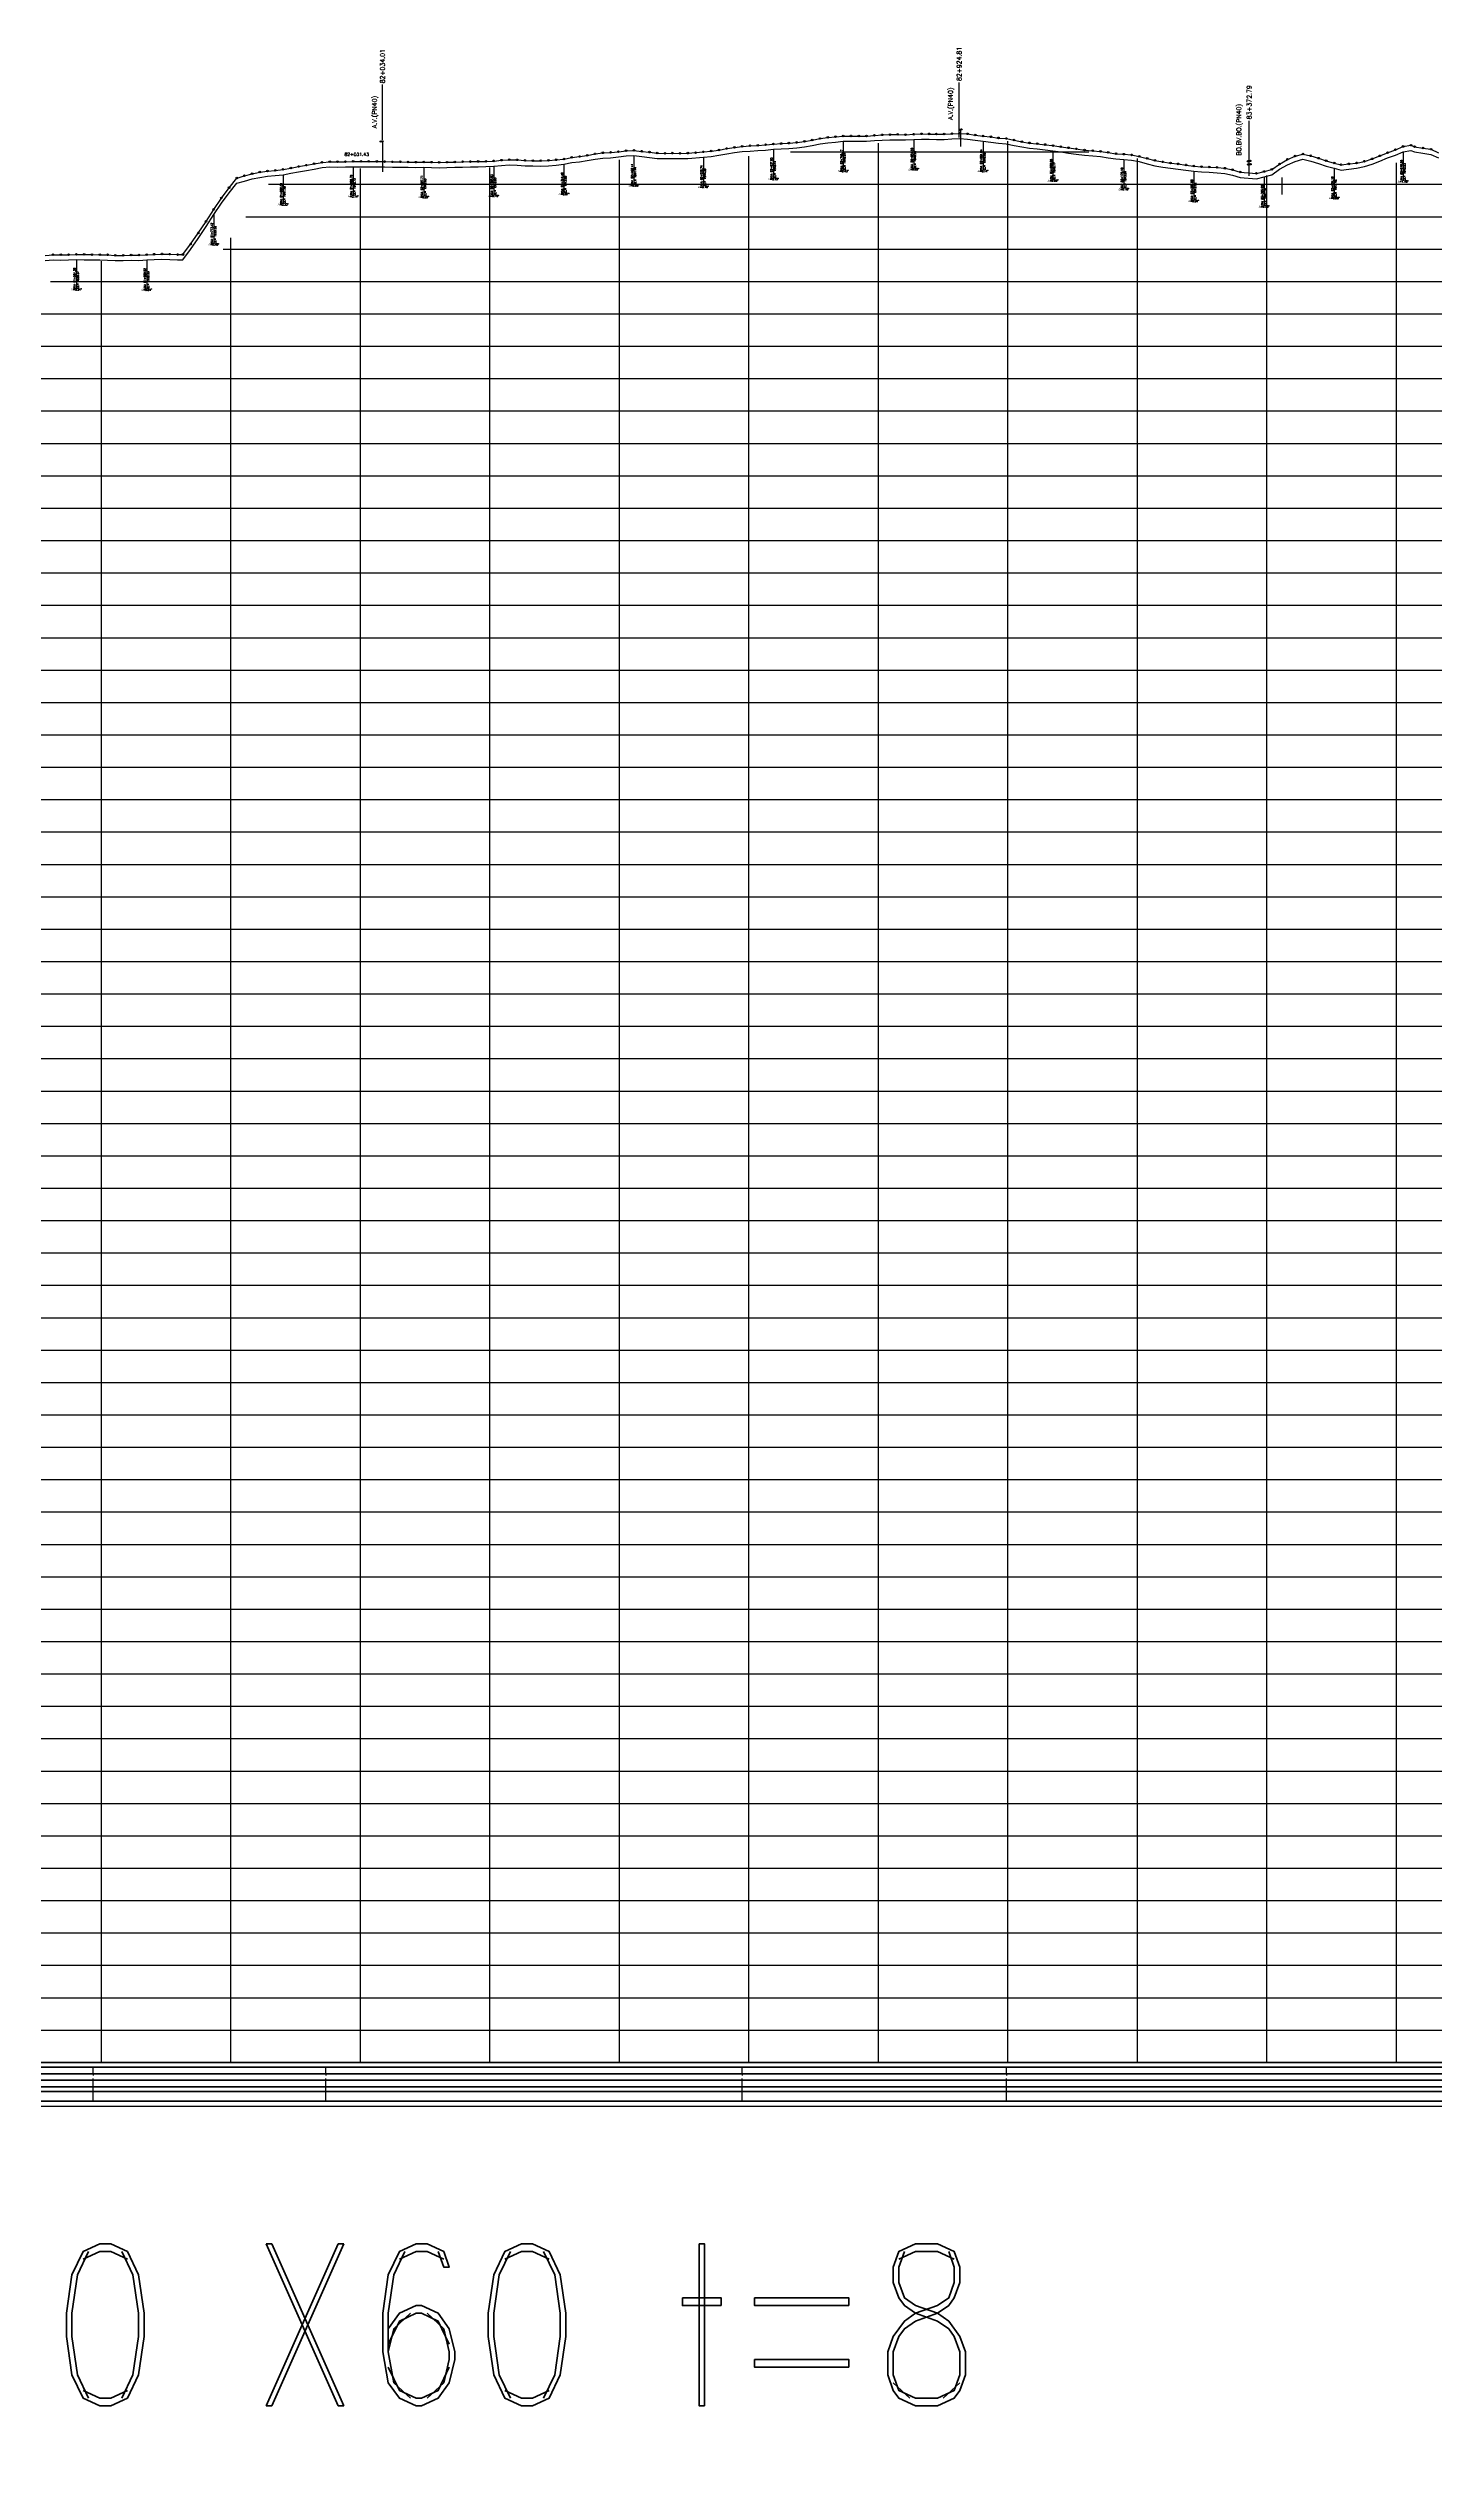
# Model space of a CAD drawing. Header units: metres. Extents: x 575895 to 634487, y 3214622 to 3222739.
# Drawn here: x 583121 to 585262, y 3214622 to 3218346 of the extents above; entities that cross this region are included whole.
import ezdxf

# ---------------------------------------------------------------- set-up
doc = ezdxf.new("R2010")
doc.units = ezdxf.units.M
for name, color, linetype in [('1405-05-17--km 74+000-133+000', 150, 'Continuous'), ('C-ROAD-PROF-GRID-MAJR', 8, 'Continuous'), ('C-ROAD-PROF-LABL', 92, 'Continuous'), ('C-ROAD-PROF-STAN-GEOM', 11, 'Continuous'), ('C-ROAD-PROF-TTLB', 5, 'Continuous'), ('TXT', 2, 'Continuous'), ('TXT HOR', 2, 'Continuous'), ('V-CTRL-BMRK', 150, 'Continuous'), ('V-NODE', 1, 'Continuous')]:
    doc.layers.add(name, color=color, linetype=linetype)
doc.styles.add('MtXpl_romand_shx', font='romand.shx')
doc.styles.add('RD', font='ROMAND.SHX', dxfattribs={"height": 3.5})
doc.styles.get("Standard").update_dxf_attribs({"font": 'romanc.shx', "height": 2})

msp = doc.modelspace()

# ---------------------------------------------------------------- linework, layer by layer
at = {"layer": '1405-05-17--km 74+000-133+000', "color": 150, "linetype": 'Continuous', "lineweight": -3, "ltscale": 2, "flags": 128}
for points in [[(583116.1, 3218025.9), (583128.1, 3218026.9), (583140.2, 3218026.8), (583152.2, 3218027), (583164.2, 3218027.4), (583176.2, 3218027.3), (583188.2, 3218027.1), (583200.4, 3218026.9), (583212.5, 3218026.7), (583224.3, 3218025.9), (583236.7, 3218025.9), (583248.7, 3218026.4), (583260.8, 3218026.3), (583272.8, 3218027), (583284.4, 3218027.6), (583296.4, 3218028.1), (583308.4, 3218027.7), (583320.5, 3218027.1), (583328.7, 3218027.1), (583340.6, 3218043.1), (583352.5, 3218060.3), (583364.4, 3218078.5), (583376.3, 3218096.9), (583388.2, 3218114.5), (583400.1, 3218130.5), (583412.1, 3218145.4), (583423.6, 3218148.8), (583435.6, 3218152), (583447.6, 3218154.5), (583459.4, 3218156.1), (583471.4, 3218157.1), (583483.4, 3218158.6), (583495.4, 3218160.8), (583507.5, 3218163), (583519.5, 3218165.1), (583531.5, 3218167.3), (583543.6, 3218169.6), (583555.6, 3218170.5), (583567.6, 3218170.4), (583579.6, 3218170.6), (583591.7, 3218170.9), (583603.7, 3218170.9), (583615.7, 3218170.9), (583628.3, 3218170.8), (583640.3, 3218170.7), (583652.3, 3218170.2), (583664.4, 3218170.3), (583676.4, 3218170.1), (583688.5, 3218169.7), (583700.6, 3218170), (583712.6, 3218169.7), (583724.6, 3218169.4), (583736.6, 3218169.7), (583748.7, 3218170), (583760.7, 3218170.4), (583772.7, 3218170.7), (583784.7, 3218170.8), (583796.8, 3218171), (583808.8, 3218171.7), (583820.8, 3218172.8), (583832.8, 3218173.6), (583844.9, 3218173.3), (583857.2, 3218172.4), (583869.2, 3218172.1), (583881.3, 3218172), (583893.3, 3218172.5), (583905.3, 3218173.4), (583917.3, 3218174.6), (583929.3, 3218177.2), (583941.4, 3218178.5), (583953.3, 3218180.3), (583965.3, 3218182.6), (583977.3, 3218184.2), (583989.3, 3218184.8), (584001.3, 3218185.9), (584013.3, 3218187.6), (584025.3, 3218188.1), (584037.3, 3218186.6), (584049.3, 3218185.2), (584061.2, 3218183.8), (584073.2, 3218183.4), (584084.6, 3218183.7), (584096.6, 3218183.5), (584108.6, 3218183.7), (584132.6, 3218185.7), (584144.6, 3218186.9), (584156.6, 3218188.6), (584168.6, 3218190.8), (584180.6, 3218192.6), (584192.5, 3218194.2), (584204.7, 3218195.1), (584216.7, 3218195.8), (584228.7, 3218196.7), (584240.7, 3218197.8), (584252.7, 3218198.5), (584264.7, 3218199.1), (584276.7, 3218200.2), (584288.7, 3218201.8), (584300.7, 3218203.9), (584312.8, 3218206.3), (584324.8, 3218208), (584336.6, 3218209), (584348.6, 3218210.1), (584360.6, 3218210.3), (584372.7, 3218210.1), (584384.6, 3218210.1), (584396.7, 3218211.3), (584408.7, 3218211.9), (584420.7, 3218212.4), (584432.7, 3218212.6), (584444.7, 3218212.3), (584457.4, 3218212.9), (584469.4, 3218213.5), (584481.4, 3218213.4), (584492.5, 3218213.1), (584504.5, 3218213.1), (584516.5, 3218213.8), (584528.5, 3218214.4), (584540.5, 3218213.5), (584552.5, 3218211.8), (584564.5, 3218210.2), (584576.5, 3218208.9), (584588.4, 3218207.2), (584600.5, 3218206.3), (584612.5, 3218203.9), (584624.4, 3218201.5), (584636.4, 3218199.5), (584648.4, 3218198.3), (584660.5, 3218196.9), (584672.5, 3218195.4), (584684.5, 3218193.8), (584696.5, 3218191.9), (584708.5, 3218190.3), (584721.3, 3218188.6), (584733.9, 3218187.6), (584745.9, 3218186.5), (584757.9, 3218184.8), (584769.9, 3218183), (584782, 3218182.1), (584794, 3218181), (584805.9, 3218178.7), (584818, 3218175.6), (584829.9, 3218172.5), (584842, 3218170.2), (584854, 3218168.5), (584866, 3218167.1), (584878, 3218165.5), (584889.9, 3218163.9), (584902, 3218162.8), (584914, 3218162.3), (584926, 3218161.6), (584937.9, 3218160.4), (584949.9, 3218158.1), (584961.9, 3218154.5), (584986.7, 3218152.4), (584998.7, 3218155.3), (585010.6, 3218158.6), (585022.6, 3218166.9), (585034.6, 3218174), (585046.6, 3218179.1), (585058.6, 3218182.3), (585070.6, 3218179.6), (585082.6, 3218175.9), (585094.6, 3218172), (585107.1, 3218168.5), (585117.5, 3218165.7), (585129.5, 3218167.1), (585141.5, 3218168.6), (585153.5, 3218171.2), (585165.5, 3218174.9), (585177.5, 3218179.5), (585189.4, 3218184.4), (585201.4, 3218188.9), (585213.4, 3218194), (585225.5, 3218196), (585231.2, 3218193.7), (585244, 3218191.6), (585256.3, 3218189.8), (585268.2, 3218184.4)], [(583116.1, 3218017.9), (583128.1, 3218018.9), (583140.2, 3218018.8), (583152.2, 3218019), (583164.2, 3218019.4), (583176.2, 3218019.3), (583188.2, 3218019.1), (583200.4, 3218018.9), (583212.5, 3218018.7), (583224.3, 3218017.9), (583236.7, 3218017.9), (583248.7, 3218018.4), (583260.8, 3218018.3), (583272.8, 3218019), (583284.4, 3218019.6), (583296.4, 3218020.1), (583308.4, 3218019.7), (583320.5, 3218019.1), (583328.7, 3218019.1), (583340.6, 3218035.1), (583352.5, 3218052.3), (583364.4, 3218070.5), (583376.3, 3218088.9), (583388.2, 3218106.5), (583400.1, 3218122.5), (583412.1, 3218137.4), (583423.6, 3218140.8), (583435.6, 3218144), (583447.6, 3218146.5), (583459.4, 3218148.1), (583471.4, 3218149.1), (583483.4, 3218150.6), (583495.4, 3218152.8), (583507.5, 3218155), (583519.5, 3218157.1), (583531.5, 3218159.3), (583543.6, 3218161.6), (583555.6, 3218162.5), (583567.6, 3218162.4), (583579.6, 3218162.6), (583591.7, 3218162.9), (583603.7, 3218162.9), (583615.7, 3218162.9), (583628.3, 3218162.8), (583640.3, 3218162.7), (583652.3, 3218162.2), (583664.4, 3218162.3), (583676.4, 3218162.1), (583688.5, 3218161.7), (583700.6, 3218162), (583712.6, 3218161.7), (583724.6, 3218161.4), (583736.6, 3218161.7), (583748.7, 3218162), (583760.7, 3218162.4), (583772.7, 3218162.7), (583784.7, 3218162.8), (583796.8, 3218163), (583808.8, 3218163.7), (583820.8, 3218164.8), (583832.8, 3218165.6), (583844.9, 3218165.3), (583857.2, 3218164.4), (583869.2, 3218164.1), (583881.3, 3218164), (583893.3, 3218164.5), (583905.3, 3218165.4), (583917.3, 3218166.6), (583929.3, 3218169.2), (583941.4, 3218170.5), (583953.3, 3218172.3), (583965.3, 3218174.6), (583977.3, 3218176.2), (583989.3, 3218176.8), (584001.3, 3218177.9), (584013.3, 3218179.6), (584025.3, 3218180.1), (584037.3, 3218178.6), (584049.3, 3218177.2), (584061.2, 3218175.8), (584073.2, 3218175.4), (584084.6, 3218175.7), (584096.6, 3218175.5), (584108.6, 3218175.7), (584132.6, 3218177.7), (584144.6, 3218178.9), (584156.6, 3218180.6), (584168.6, 3218182.8), (584180.6, 3218184.6), (584192.5, 3218186.2), (584204.7, 3218187.1), (584216.7, 3218187.8), (584228.7, 3218188.7), (584240.7, 3218189.8), (584252.7, 3218190.5), (584264.7, 3218191.1), (584276.7, 3218192.2), (584288.7, 3218193.8), (584300.7, 3218195.9), (584312.8, 3218198.3), (584324.8, 3218200), (584336.6, 3218201), (584348.6, 3218202.1), (584360.6, 3218202.3), (584372.7, 3218202.1), (584384.6, 3218202.1), (584396.7, 3218203.3), (584408.7, 3218203.9), (584420.7, 3218204.4), (584432.7, 3218204.6), (584444.7, 3218204.3), (584457.4, 3218204.9), (584469.4, 3218205.5), (584481.4, 3218205.4), (584492.5, 3218205.1), (584504.5, 3218205.1), (584516.5, 3218205.8), (584528.5, 3218206.4), (584540.5, 3218205.5), (584552.5, 3218203.8), (584564.5, 3218202.2), (584576.5, 3218200.9), (584588.4, 3218199.2), (584600.5, 3218198.3), (584612.5, 3218195.9), (584624.4, 3218193.5), (584636.4, 3218191.5), (584648.4, 3218190.3), (584660.5, 3218188.9), (584672.5, 3218187.4), (584684.5, 3218185.8), (584696.5, 3218183.9), (584708.5, 3218182.3), (584721.3, 3218180.6), (584733.9, 3218179.6), (584745.9, 3218178.5), (584757.9, 3218176.8), (584769.9, 3218175), (584782, 3218174.1), (584794, 3218173), (584805.9, 3218170.7), (584818, 3218167.6), (584829.9, 3218164.5), (584842, 3218162.2), (584854, 3218160.5), (584866, 3218159.1), (584878, 3218157.5), (584889.9, 3218155.9), (584902, 3218154.8), (584914, 3218154.3), (584926, 3218153.6), (584937.9, 3218152.4), (584949.9, 3218150.1), (584961.9, 3218146.5), (584986.7, 3218144.4), (584998.7, 3218147.3), (585010.6, 3218150.6), (585022.6, 3218158.9), (585034.6, 3218166), (585046.6, 3218171.1), (585058.6, 3218174.3), (585070.6, 3218171.6), (585082.6, 3218167.9), (585094.6, 3218164), (585107.1, 3218160.5), (585117.5, 3218157.7), (585129.5, 3218159.1), (585141.5, 3218160.6), (585153.5, 3218163.2), (585165.5, 3218166.9), (585177.5, 3218171.5), (585189.4, 3218176.4), (585201.4, 3218180.9), (585213.4, 3218186), (585225.5, 3218188), (585231.2, 3218185.7), (585244, 3218183.6), (585256.3, 3218181.8), (585268.2, 3218176.4)]]:
    msp.add_lwpolyline(points, dxfattribs=at)
at = {"layer": 'C-ROAD-PROF-GRID-MAJR', "color": 8, "linetype": 'Continuous', "lineweight": -3, "ltscale": 0.6}
for p, q in [((584002.9, 3215235.7), (584002.9, 3218173.6)), ((584202.9, 3215235.7), (584202.9, 3218179.3)), ((584267.4, 3218185.7), (584728, 3218185.7)), ((584402.9, 3215235.7), (584402.9, 3218199.1)), ((584602.9, 3215235.7), (584602.9, 3218202.2)), ((584802.9, 3215235.7), (584802.9, 3218175.8)), ((585202.9, 3215235.7), (585202.9, 3218169)), ((583461.1, 3218135.7), (634202.9, 3218135.7)), ((583602.9, 3215235.7), (583602.9, 3218159.9)), ((583802.9, 3215235.7), (583802.9, 3218161.9)), ((585002.9, 3215235.7), (585002.9, 3218149.3)), ((583425.8, 3218085.7), (634202.9, 3218085.7)), ((583390.7, 3218035.7), (634202.9, 3218035.7)), ((583402.9, 3215235.7), (583402.9, 3218053)), ((583124, 3217985.7), (634202.9, 3217985.7)), ((583202.9, 3215235.7), (583202.9, 3218017)), ((581945.1, 3217935.7), (634202.9, 3217935.7)), ((581633, 3217885.7), (634202.9, 3217885.7)), ((581370.7, 3217835.7), (634202.9, 3217835.7)), ((580454.3, 3217785.7), (634202.9, 3217785.7)), ((579879.4, 3217735.7), (634202.9, 3217735.7)), ((579207.9, 3217685.7), (634202.9, 3217685.7)), ((578887.7, 3217635.7), (634202.9, 3217635.7)), ((578337, 3217585.7), (634202.9, 3217585.7)), ((577365.6, 3217535.7), (634202.9, 3217535.7)), ((577266.7, 3217485.7), (634202.9, 3217485.7)), ((576892.4, 3217435.7), (634202.9, 3217435.7)), ((576738.6, 3217385.7), (634202.9, 3217385.7)), ((576102.9, 3217335.7), (634202.9, 3217335.7)), ((576102.9, 3217285.7), (634202.9, 3217285.7)), ((576102.9, 3217235.7), (634202.9, 3217235.7)), ((576102.9, 3217185.7), (634202.9, 3217185.7)), ((576102.9, 3217135.7), (634202.9, 3217135.7)), ((576102.9, 3217085.7), (634202.9, 3217085.7)), ((576102.9, 3217035.7), (634202.9, 3217035.7)), ((576102.9, 3216985.7), (634202.9, 3216985.7)), ((576102.9, 3216935.7), (634202.9, 3216935.7)), ((576102.9, 3216885.7), (634202.9, 3216885.7)), ((576102.9, 3216835.7), (634202.9, 3216835.7)), ((576102.9, 3216785.7), (634202.9, 3216785.7)), ((576102.9, 3216735.7), (634202.9, 3216735.7)), ((576102.9, 3216685.7), (634202.9, 3216685.7)), ((576102.9, 3216635.7), (634202.9, 3216635.7)), ((576102.9, 3216585.7), (634202.9, 3216585.7)), ((576102.9, 3216535.7), (634202.9, 3216535.7)), ((576102.9, 3216485.7), (634202.9, 3216485.7)), ((576102.9, 3216435.7), (634202.9, 3216435.7)), ((576102.9, 3216385.7), (634202.9, 3216385.7)), ((576102.9, 3216335.7), (634202.9, 3216335.7)), ((576102.9, 3216285.7), (634202.9, 3216285.7)), ((576102.9, 3216235.7), (634202.9, 3216235.7)), ((576102.9, 3216185.7), (634202.9, 3216185.7)), ((576102.9, 3216135.7), (634202.9, 3216135.7)), ((576102.9, 3216085.7), (634202.9, 3216085.7)), ((576102.9, 3216035.7), (634202.9, 3216035.7)), ((576102.9, 3215985.7), (634202.9, 3215985.7)), ((576102.9, 3215935.7), (634202.9, 3215935.7)), ((576102.9, 3215885.7), (634202.9, 3215885.7)), ((576102.9, 3215835.7), (634202.9, 3215835.7)), ((576102.9, 3215785.7), (634202.9, 3215785.7)), ((576102.9, 3215735.7), (634202.9, 3215735.7)), ((576102.9, 3215685.7), (634202.9, 3215685.7)), ((576102.9, 3215635.7), (634202.9, 3215635.7)), ((576102.9, 3215585.7), (634202.9, 3215585.7)), ((576102.9, 3215535.7), (634202.9, 3215535.7)), ((576102.9, 3215485.7), (634202.9, 3215485.7)), ((576102.9, 3215435.7), (634202.9, 3215435.7)), ((576102.9, 3215385.7), (634202.9, 3215385.7)), ((576102.9, 3215335.7), (634202.9, 3215335.7)), ((576102.9, 3215285.7), (634202.9, 3215285.7)), ((576102.9, 3215235.7), (634202.9, 3215235.7))]:
    msp.add_line(p, q, dxfattribs=at)
at = {"layer": 'C-ROAD-PROF-LABL', "color": 92, "linetype": 'Continuous', "lineweight": -3}
for p, q in [((583636.9, 3218204.6), (583636.9, 3218289.6)), ((583636.9, 3218204.6), (583636.9, 3218289.6)), ((584527.7, 3218208.1), (584527.7, 3218293.1)), ((584975.7, 3218148.8), (584975.7, 3218233.8))]:
    msp.add_line(p, q, dxfattribs=at)
at = {"layer": 'C-ROAD-PROF-STAN-GEOM', "color": 11, "linetype": 'Continuous', "lineweight": -3}
for p, q in [((584025.3, 3218180.1), (584025.3, 3218135.1)), ((584132.6, 3218177.7), (584132.6, 3218132.7)), ((584240.7, 3218189.8), (584240.7, 3218144.8)), ((584348.6, 3218202.1), (584348.6, 3218157.1)), ((584457.4, 3218204.9), (584457.4, 3218159.9)), ((584564.5, 3218202.2), (584564.5, 3218157.2)), ((584672.5, 3218187.4), (584672.5, 3218142.4)), ((584782, 3218174.1), (584782, 3218129.1)), ((585213.4, 3218186), (585213.4, 3218141)), ((583483.4, 3218150.6), (583483.4, 3218105.6)), ((583591.7, 3218162.9), (583591.7, 3218117.9)), ((583700.6, 3218162), (583700.6, 3218117)), ((583808.8, 3218163.7), (583808.8, 3218118.7)), ((583917.3, 3218166.6), (583917.3, 3218121.6)), ((584889.9, 3218155.9), (584889.9, 3218110.9)), ((584998.7, 3218147.3), (584998.7, 3218102.3)), ((585107.1, 3218160.5), (585107.1, 3218115.5)), ((583376.3, 3218088.9), (583376.3, 3218043.9)), ((583164.2, 3218019.4), (583164.2, 3217974.4)), ((583272.8, 3218019), (583272.8, 3217974))]:
    msp.add_line(p, q, dxfattribs=at)
at = {"layer": 'C-ROAD-PROF-TTLB', "color": 5, "linetype": 'Continuous', "lineweight": -3}
for points in [[(576102.9, 3215228.2), (634304.9, 3215228.2), (634304.9, 3215235.7), (576102.9, 3215235.7)], [(576102.9, 3215218.2), (634304.9, 3215218.2), (634304.9, 3215228.2), (576102.9, 3215228.2)], [(576102.9, 3215208.2), (634304.9, 3215208.2), (634304.9, 3215218.2), (576102.9, 3215218.2)], [(576102.9, 3215198.2), (634304.9, 3215198.2), (634304.9, 3215208.2), (576102.9, 3215208.2)], [(576102.9, 3215190.7), (634304.9, 3215190.7), (634304.9, 3215198.2), (576102.9, 3215198.2)], [(576102.9, 3215175.7), (634304.9, 3215175.7), (634304.9, 3215190.7), (576102.9, 3215190.7)], [(576102.9, 3215168.2), (634304.9, 3215168.2), (634304.9, 3215175.7), (576102.9, 3215175.7)]]:
    msp.add_3dface(points, dxfattribs=at)
at = {"layer": 'TXT', "color": 2, "linetype": 'Continuous', "lineweight": -3}
for p, q in [((584529.6, 3218220.3), (584529.6, 3218194.3)), ((583636.9, 3218202.1), (583636.9, 3218154.8))]:
    msp.add_line(p, q, dxfattribs=at)
msp.add_lwpolyline([(585025.8, 3218146.4), (585025.8, 3218120.1)], dxfattribs=at)
at = {"layer": 'TXT HOR', "color": 255, "linetype": 'Continuous', "lineweight": -3}
for p, q in [((583190.2, 3215218.2), (583190.2, 3215228.2)), ((583549.6, 3215218.2), (583549.6, 3215228.2)), ((584192.5, 3215218.2), (584192.5, 3215228.2)), ((584600.8, 3215218.2), (584600.8, 3215228.2)), ((583190.2, 3215218.2), (583190.2, 3215215.7)), ((583190.2, 3215175.7), (583190.2, 3215210.7)), ((583549.6, 3215218.2), (583549.6, 3215215.7)), ((583549.6, 3215175.7), (583549.6, 3215210.7)), ((584192.5, 3215218.2), (584192.5, 3215215.7)), ((584192.5, 3215175.7), (584192.5, 3215210.7)), ((584600.8, 3215218.2), (584600.8, 3215215.7)), ((584600.8, 3215175.7), (584600.8, 3215210.7))]:
    msp.add_line(p, q, dxfattribs=at)
at = {"layer": 'V-CTRL-BMRK'}
for p, q in [((584527.2, 3218219.8), (584529.7, 3218219.8)), ((584528.4, 3218218.5), (584528.4, 3218221)), ((584530, 3218220.6), (584532.5, 3218220.6)), ((584531.2, 3218219.3), (584531.2, 3218221.8)), ((583633, 3218201.9), (583635.5, 3218201.9)), ((583633, 3218201.9), (583635.5, 3218201.9)), ((583634.3, 3218200.6), (583634.3, 3218203.1)), ((583634.3, 3218200.6), (583634.3, 3218203.1)), ((583635.6, 3218202.1), (583638.1, 3218202.1)), ((583635.6, 3218202.1), (583638.1, 3218202.1)), ((583636.9, 3218200.8), (583636.9, 3218203.3)), ((583636.9, 3218200.8), (583636.9, 3218203.3)), ((584972.2, 3218171.3), (584974.7, 3218171.3)), ((584972.2, 3218171.3), (584974.7, 3218171.3)), ((584973.5, 3218170), (584973.5, 3218172.5)), ((584973.5, 3218170), (584973.5, 3218172.5)), ((584976.5, 3218171.9), (584979, 3218171.9)), ((584976.5, 3218171.9), (584979, 3218171.9)), ((584977.7, 3218170.6), (584977.7, 3218173.1)), ((584977.7, 3218170.6), (584977.7, 3218173.1)), ((584972.4, 3218166.3), (584974.9, 3218166.3)), ((584973.7, 3218165.1), (584973.7, 3218167.6)), ((584976.5, 3218166.7), (584979, 3218166.7)), ((584977.8, 3218165.4), (584977.8, 3218167.9))]:
    msp.add_line(p, q, dxfattribs=at)
at = {"layer": 'V-CTRL-BMRK', "const_width": 0.962}
for points in [[(584527.9, 3218219.8, 0.414214), (584528.4, 3218219.3, 1)], [(584528.9, 3218219.8, 0.414214), (584528.4, 3218220.2, 1)], [(584530.7, 3218220.6, 0.414214), (584531.2, 3218220.1, 1)], [(584531.7, 3218220.6, 0.414214), (584531.2, 3218221, 1)], [(583633.8, 3218201.9, 0.414214), (583634.3, 3218201.4, 1)], [(583633.8, 3218201.9, 0.414214), (583634.3, 3218201.4, 1)], [(583634.8, 3218201.9, 0.414214), (583634.3, 3218202.4, 1)], [(583634.8, 3218201.9, 0.414214), (583634.3, 3218202.3, 1)], [(583636.4, 3218202.1, 0.414214), (583636.9, 3218201.6, 1)], [(583636.4, 3218202.1, 0.414214), (583636.9, 3218201.6, 1)], [(583637.4, 3218202.1, 0.414214), (583636.9, 3218202.5, 1)], [(583637.4, 3218202.1, 0.414214), (583636.9, 3218202.5, 1)], [(584973, 3218171.3, 0.414214), (584973.5, 3218170.8, 1)], [(584973, 3218171.3, 0.414214), (584973.5, 3218170.8, 1)], [(584974, 3218171.3, 0.414214), (584973.5, 3218171.8, 1)], [(584974, 3218171.3, 0.414214), (584973.5, 3218171.7, 1)], [(584977.2, 3218171.9, 0.414214), (584977.7, 3218171.4, 1)], [(584977.2, 3218171.9, 0.414214), (584977.7, 3218171.4, 1)], [(584978.2, 3218171.9, 0.414214), (584977.7, 3218172.3, 1)], [(584978.2, 3218171.9, 0.414214), (584977.7, 3218172.3, 1)], [(584973.2, 3218166.3, 0.414214), (584973.7, 3218165.9, 1)], [(584974.1, 3218166.3, 0.414214), (584973.7, 3218166.8, 1)], [(584977.3, 3218166.7, 0.414214), (584977.8, 3218166.2, 1)], [(584978.3, 3218166.7, 0.414214), (584977.8, 3218167.1, 1)]]:
    msp.add_lwpolyline(points, format="xyb", dxfattribs=at)
at = {"layer": 'V-CTRL-BMRK'}
for centre in [(584528.4, 3218219.8), (584531.2, 3218220.6), (583634.3, 3218201.9), (583634.3, 3218201.9), (583636.9, 3218202.1), (583636.9, 3218202.1), (584973.5, 3218171.3), (584973.5, 3218171.3), (584977.7, 3218171.9), (584977.7, 3218171.9), (584973.7, 3218166.3), (584977.8, 3218166.7)]:
    msp.add_circle(centre, 0.962, dxfattribs=at)
at = {"layer": 'V-NODE', "lineweight": -2}
for p, q in [((584312.8, 3218206.5), (584312.8, 3218206.5)), ((584324.8, 3218208.2), (584324.8, 3218208.2)), ((584336.6, 3218209.2), (584336.6, 3218209.2)), ((584348.6, 3218210.3), (584348.6, 3218210.3)), ((584360.6, 3218210.5), (584360.6, 3218210.5)), ((584372.7, 3218210.3), (584372.7, 3218210.3)), ((584384.6, 3218210.3), (584384.6, 3218210.3)), ((584396.7, 3218211.5), (584396.7, 3218211.5)), ((584408.7, 3218212.1), (584408.7, 3218212.1)), ((584420.7, 3218212.6), (584420.7, 3218212.6)), ((584432.7, 3218212.8), (584432.7, 3218212.8)), ((584444.7, 3218212.5), (584444.7, 3218212.5)), ((584457.4, 3218213.1), (584457.4, 3218213.1)), ((584469.4, 3218213.7), (584469.4, 3218213.7)), ((584481.4, 3218213.6), (584481.4, 3218213.6)), ((584492.5, 3218213.3), (584492.5, 3218213.3)), ((584504.5, 3218213.3), (584504.5, 3218213.3)), ((584516.5, 3218214), (584516.5, 3218214)), ((584528.5, 3218214.6), (584528.5, 3218214.6)), ((584540.5, 3218213.7), (584540.5, 3218213.7)), ((584552.5, 3218212), (584552.5, 3218212)), ((584564.5, 3218210.4), (584564.5, 3218210.4)), ((584576.5, 3218209.1), (584576.5, 3218209.1)), ((584588.4, 3218207.4), (584588.4, 3218207.4)), ((584600.5, 3218206.5), (584600.5, 3218206.5)), ((583543.6, 3218169.8), (583543.6, 3218169.8)), ((583555.6, 3218170.7), (583555.6, 3218170.7)), ((583567.6, 3218170.6), (583567.6, 3218170.6)), ((583579.6, 3218170.8), (583579.6, 3218170.8)), ((583591.7, 3218171.1), (583591.7, 3218171.1)), ((583603.7, 3218171.1), (583603.7, 3218171.1)), ((583615.7, 3218171.1), (583615.7, 3218171.1)), ((583628.3, 3218171), (583628.3, 3218171)), ((583640.3, 3218170.9), (583640.3, 3218170.9)), ((583652.3, 3218170.4), (583652.3, 3218170.4)), ((583664.4, 3218170.5), (583664.4, 3218170.5)), ((583676.4, 3218170.3), (583676.4, 3218170.3)), ((583688.5, 3218169.9), (583688.5, 3218169.9)), ((583700.6, 3218170.2), (583700.6, 3218170.2)), ((583712.6, 3218169.9), (583712.6, 3218169.9)), ((583724.6, 3218169.6), (583724.6, 3218169.6)), ((583736.6, 3218169.9), (583736.6, 3218169.9)), ((583748.7, 3218170.2), (583748.7, 3218170.2)), ((583760.7, 3218170.6), (583760.7, 3218170.6)), ((583772.7, 3218170.9), (583772.7, 3218170.9)), ((583784.7, 3218171), (583784.7, 3218171)), ((583796.8, 3218171.2), (583796.8, 3218171.2)), ((583808.8, 3218171.9), (583808.8, 3218171.9)), ((583820.8, 3218173), (583820.8, 3218173)), ((583832.8, 3218173.8), (583832.8, 3218173.8)), ((583844.9, 3218173.5), (583844.9, 3218173.5)), ((583857.2, 3218172.6), (583857.2, 3218172.6)), ((583869.2, 3218172.3), (583869.2, 3218172.3)), ((583881.3, 3218172.2), (583881.3, 3218172.2)), ((583893.3, 3218172.7), (583893.3, 3218172.7)), ((583905.3, 3218173.6), (583905.3, 3218173.6)), ((583917.3, 3218174.8), (583917.3, 3218174.8)), ((583929.3, 3218177.4), (583929.3, 3218177.4)), ((583941.4, 3218178.7), (583941.4, 3218178.7)), ((583953.3, 3218180.5), (583953.3, 3218180.5)), ((583965.3, 3218182.8), (583965.3, 3218182.8)), ((583977.3, 3218184.4), (583977.3, 3218184.4)), ((583989.3, 3218185), (583989.3, 3218185)), ((584001.3, 3218186.1), (584001.3, 3218186.1)), ((584013.3, 3218187.8), (584013.3, 3218187.8)), ((584025.3, 3218188.3), (584025.3, 3218188.3)), ((584037.3, 3218186.8), (584037.3, 3218186.8)), ((584049.3, 3218185.4), (584049.3, 3218185.4)), ((584061.2, 3218184), (584061.2, 3218184)), ((584073.2, 3218183.6), (584073.2, 3218183.6)), ((584084.6, 3218183.9), (584084.6, 3218183.9)), ((584096.6, 3218183.7), (584096.6, 3218183.7)), ((584108.6, 3218183.9), (584108.6, 3218183.9)), ((584120.6, 3218184.6), (584120.6, 3218184.6)), ((584132.6, 3218185.9), (584132.6, 3218185.9)), ((584144.6, 3218187.1), (584144.6, 3218187.1)), ((584156.6, 3218188.8), (584156.6, 3218188.8)), ((584168.6, 3218191), (584168.6, 3218191)), ((584180.6, 3218192.8), (584180.6, 3218192.8)), ((584192.5, 3218194.4), (584192.5, 3218194.4)), ((584204.7, 3218195.3), (584204.7, 3218195.3)), ((584216.7, 3218196), (584216.7, 3218196)), ((584228.7, 3218196.9), (584228.7, 3218196.9)), ((584240.7, 3218198), (584240.7, 3218198)), ((584252.7, 3218198.7), (584252.7, 3218198.7)), ((584264.7, 3218199.3), (584264.7, 3218199.3)), ((584276.7, 3218200.4), (584276.7, 3218200.4)), ((584288.7, 3218202), (584288.7, 3218202)), ((584300.7, 3218204.1), (584300.7, 3218204.1)), ((584612.5, 3218204.1), (584612.5, 3218204.1)), ((584624.4, 3218201.7), (584624.4, 3218201.7)), ((584636.4, 3218199.7), (584636.4, 3218199.7)), ((584648.4, 3218198.5), (584648.4, 3218198.5)), ((584660.5, 3218197.1), (584660.5, 3218197.1)), ((584672.5, 3218195.6), (584672.5, 3218195.6)), ((584684.5, 3218194), (584684.5, 3218194)), ((584696.5, 3218192.1), (584696.5, 3218192.1)), ((584708.5, 3218190.5), (584708.5, 3218190.5)), ((584721.3, 3218188.8), (584721.3, 3218188.8)), ((584733.9, 3218187.8), (584733.9, 3218187.8)), ((584745.9, 3218186.7), (584745.9, 3218186.7)), ((584757.9, 3218185), (584757.9, 3218185)), ((584769.9, 3218183.2), (584769.9, 3218183.2)), ((584782, 3218182.3), (584782, 3218182.3)), ((584794, 3218181.2), (584794, 3218181.2)), ((584805.9, 3218178.9), (584805.9, 3218178.9)), ((584818, 3218175.8), (584818, 3218175.8)), ((584829.9, 3218172.7), (584829.9, 3218172.7)), ((584842, 3218170.4), (584842, 3218170.4)), ((584854, 3218168.7), (584854, 3218168.7)), ((585034.6, 3218174.2), (585034.6, 3218174.2)), ((585046.6, 3218179.3), (585046.6, 3218179.3)), ((585058.6, 3218182.5), (585058.6, 3218182.5)), ((585070.6, 3218179.8), (585070.6, 3218179.8)), ((585082.6, 3218176.1), (585082.6, 3218176.1)), ((585094.6, 3218172.2), (585094.6, 3218172.2)), ((585107.1, 3218168.7), (585107.1, 3218168.7)), ((585141.5, 3218168.8), (585141.5, 3218168.8)), ((585153.5, 3218171.4), (585153.5, 3218171.4)), ((585165.5, 3218175.1), (585165.5, 3218175.1)), ((585177.5, 3218179.7), (585177.5, 3218179.7)), ((585189.4, 3218184.6), (585189.4, 3218184.6)), ((585201.4, 3218189.1), (585201.4, 3218189.1)), ((585213.4, 3218194.2), (585213.4, 3218194.2)), ((585225.5, 3218196.2), (585225.5, 3218196.2)), ((585231.2, 3218193.9), (585231.2, 3218193.9)), ((585244, 3218191.8), (585244, 3218191.8)), ((585256.3, 3218190), (585256.3, 3218190)), ((583412.1, 3218145.6), (583412.1, 3218145.6)), ((583423.6, 3218149), (583423.6, 3218149)), ((583435.6, 3218152.2), (583435.6, 3218152.2)), ((583447.6, 3218154.7), (583447.6, 3218154.7)), ((583459.4, 3218156.3), (583459.4, 3218156.3)), ((583471.4, 3218157.3), (583471.4, 3218157.3)), ((583483.4, 3218158.8), (583483.4, 3218158.8)), ((583495.4, 3218161), (583495.4, 3218161)), ((583507.5, 3218163.2), (583507.5, 3218163.2)), ((583519.5, 3218165.3), (583519.5, 3218165.3)), ((583531.5, 3218167.5), (583531.5, 3218167.5)), ((584866, 3218167.3), (584866, 3218167.3)), ((584878, 3218165.7), (584878, 3218165.7)), ((584889.9, 3218164.1), (584889.9, 3218164.1)), ((584902, 3218163), (584902, 3218163)), ((584914, 3218162.5), (584914, 3218162.5)), ((584926, 3218161.8), (584926, 3218161.8)), ((584937.9, 3218160.6), (584937.9, 3218160.6)), ((584949.9, 3218158.3), (584949.9, 3218158.3)), ((584961.9, 3218154.7), (584961.9, 3218154.7)), ((584986.7, 3218152.6), (584986.7, 3218152.6)), ((584998.7, 3218155.5), (584998.7, 3218155.5)), ((585010.6, 3218158.8), (585010.6, 3218158.8)), ((585022.6, 3218167.1), (585022.6, 3218167.1)), ((585117.5, 3218165.9), (585117.5, 3218165.9)), ((585129.5, 3218167.3), (585129.5, 3218167.3)), ((583376.3, 3218097.1), (583376.3, 3218097.1)), ((583388.2, 3218114.7), (583388.2, 3218114.7)), ((583400.1, 3218130.7), (583400.1, 3218130.7)), ((583352.5, 3218060.5), (583352.5, 3218060.5)), ((583364.4, 3218078.7), (583364.4, 3218078.7)), ((583128.1, 3218027.1), (583128.1, 3218027.1)), ((583140.2, 3218027), (583140.2, 3218027)), ((583152.2, 3218027.2), (583152.2, 3218027.2)), ((583164.2, 3218027.6), (583164.2, 3218027.6)), ((583176.2, 3218027.5), (583176.2, 3218027.5)), ((583188.2, 3218027.3), (583188.2, 3218027.3)), ((583200.4, 3218027.1), (583200.4, 3218027.1)), ((583212.5, 3218026.9), (583212.5, 3218026.9)), ((583224.3, 3218026.1), (583224.3, 3218026.1)), ((583236.7, 3218026.1), (583236.7, 3218026.1)), ((583248.7, 3218026.6), (583248.7, 3218026.6)), ((583260.8, 3218026.5), (583260.8, 3218026.5)), ((583272.8, 3218027.2), (583272.8, 3218027.2)), ((583284.4, 3218027.8), (583284.4, 3218027.8)), ((583296.4, 3218028.3), (583296.4, 3218028.3)), ((583308.4, 3218027.9), (583308.4, 3218027.9)), ((583320.5, 3218027.3), (583320.5, 3218027.3)), ((583328.7, 3218027.3), (583328.7, 3218027.3)), ((583340.6, 3218043.3), (583340.6, 3218043.3))]:
    msp.add_line(p, q, dxfattribs=at)
for centre in [(584312.8, 3218206.5), (584324.8, 3218208.2), (584336.6, 3218209.2), (584348.6, 3218210.3), (584360.6, 3218210.5), (584372.7, 3218210.3), (584384.6, 3218210.3), (584396.7, 3218211.5), (584408.7, 3218212.1), (584420.7, 3218212.6), (584432.7, 3218212.8), (584444.7, 3218212.5), (584457.4, 3218213.1), (584469.4, 3218213.7), (584481.4, 3218213.6), (584492.5, 3218213.3), (584504.5, 3218213.3), (584516.5, 3218214), (584528.5, 3218214.6), (584540.5, 3218213.7), (584552.5, 3218212), (584564.5, 3218210.4), (584576.5, 3218209.1), (584588.4, 3218207.4), (584600.5, 3218206.5), (583531.5, 3218167.5), (583543.6, 3218169.8), (583555.6, 3218170.7), (583567.6, 3218170.6), (583579.6, 3218170.8), (583591.7, 3218171.1), (583603.7, 3218171.1), (583615.7, 3218171.1), (583628.3, 3218171), (583640.3, 3218170.9), (583652.3, 3218170.4), (583664.4, 3218170.5), (583676.4, 3218170.3), (583688.5, 3218169.9), (583700.6, 3218170.2), (583712.6, 3218169.9), (583724.6, 3218169.6), (583736.6, 3218169.9), (583748.7, 3218170.2), (583760.7, 3218170.6), (583772.7, 3218170.9), (583784.7, 3218171), (583796.8, 3218171.2), (583808.8, 3218171.9), (583820.8, 3218173), (583832.8, 3218173.8), (583844.9, 3218173.5), (583857.2, 3218172.6), (583869.2, 3218172.3), (583881.3, 3218172.2), (583893.3, 3218172.7), (583905.3, 3218173.6), (583917.3, 3218174.8), (583929.3, 3218177.4), (583941.4, 3218178.7), (583953.3, 3218180.5), (583965.3, 3218182.8), (583977.3, 3218184.4), (583989.3, 3218185), (584001.3, 3218186.1), (584013.3, 3218187.8), (584025.3, 3218188.3), (584037.3, 3218186.8), (584049.3, 3218185.4), (584061.2, 3218184), (584073.2, 3218183.6), (584084.6, 3218183.9), (584096.6, 3218183.7), (584108.6, 3218183.9), (584120.6, 3218184.6), (584132.6, 3218185.9), (584144.6, 3218187.1), (584156.6, 3218188.8), (584168.6, 3218191), (584180.6, 3218192.8), (584192.5, 3218194.4), (584204.7, 3218195.3), (584216.7, 3218196), (584228.7, 3218196.9), (584240.7, 3218198), (584252.7, 3218198.7), (584264.7, 3218199.3), (584276.7, 3218200.4), (584288.7, 3218202), (584300.7, 3218204.1), (584612.5, 3218204.1), (584624.4, 3218201.7), (584636.4, 3218199.7), (584648.4, 3218198.5), (584660.5, 3218197.1), (584672.5, 3218195.6), (584684.5, 3218194), (584696.5, 3218192.1), (584708.5, 3218190.5), (584721.3, 3218188.8), (584733.9, 3218187.8), (584745.9, 3218186.7), (584757.9, 3218185), (584769.9, 3218183.2), (584782, 3218182.3), (584794, 3218181.2), (584805.9, 3218178.9), (584818, 3218175.8), (584829.9, 3218172.7), (584842, 3218170.4), (584854, 3218168.7), (584866, 3218167.3), (585034.6, 3218174.2), (585046.6, 3218179.3), (585058.6, 3218182.5), (585070.6, 3218179.8), (585082.6, 3218176.1), (585094.6, 3218172.2), (585107.1, 3218168.7), (585129.5, 3218167.3), (585141.5, 3218168.8), (585153.5, 3218171.4), (585165.5, 3218175.1), (585177.5, 3218179.7), (585189.4, 3218184.6), (585201.4, 3218189.1), (585213.4, 3218194.2), (585225.5, 3218196.2), (585231.2, 3218193.9), (585244, 3218191.8), (585256.3, 3218190), (583400.1, 3218130.7), (583412.1, 3218145.6), (583423.6, 3218149), (583435.6, 3218152.2), (583447.6, 3218154.7), (583459.4, 3218156.3), (583471.4, 3218157.3), (583483.4, 3218158.8), (583495.4, 3218161), (583507.5, 3218163.2), (583519.5, 3218165.3), (584878, 3218165.7), (584889.9, 3218164.1), (584902, 3218163), (584914, 3218162.5), (584926, 3218161.8), (584937.9, 3218160.6), (584949.9, 3218158.3), (584961.9, 3218154.7), (584986.7, 3218152.6), (584998.7, 3218155.5), (585010.6, 3218158.8), (585022.6, 3218167.1), (585117.5, 3218165.9), (583376.3, 3218097.1), (583388.2, 3218114.7), (583352.5, 3218060.5), (583364.4, 3218078.7), (583128.1, 3218027.1), (583140.2, 3218027), (583152.2, 3218027.2), (583164.2, 3218027.6), (583176.2, 3218027.5), (583188.2, 3218027.3), (583200.4, 3218027.1), (583212.5, 3218026.9), (583224.3, 3218026.1), (583236.7, 3218026.1), (583248.7, 3218026.6), (583260.8, 3218026.5), (583272.8, 3218027.2), (583284.4, 3218027.8), (583296.4, 3218028.3), (583308.4, 3218027.9), (583320.5, 3218027.3), (583328.7, 3218027.3), (583340.6, 3218043.3)]:
    msp.add_circle(centre, 1.25, dxfattribs=at)

# ---------------------------------------------------------------- texts
at = {"layer": 'C-ROAD-PROF-LABL', "color": 2, "linetype": 'Continuous', "lineweight": -3, "char_height": 7, "attachment_point": 4, "rotation": 90}
for s, insert in [('{\\C7;82+034.01}', (583636.9, 3218291.7)), ('{\\C7;82+034.01}', (583636.9, 3218291.7)), ('{\\C7;82+924.81}', (584527.7, 3218295.2)), ('{\\C7;83+372.79}', (584975.7, 3218235.9))]:
    msp.add_mtext(s, dxfattribs=dict(at, insert=insert))
at = {"layer": 'C-ROAD-PROF-LABL', "color": 92, "linetype": 'Continuous', "lineweight": -3, "insert": (583616, 3218182), "char_height": 5, "attachment_point": 6}
msp.add_mtext('{\\C7;82+031.43}', dxfattribs=at)
at = {"layer": 'C-ROAD-PROF-STAN-GEOM', "color": 11, "linetype": 'Continuous', "lineweight": -3, "char_height": 3, "attachment_point": 1, "rotation": 90, "style": 'RD'}
for s, insert in [('{\\Fromand.shx|c0;\\C7;KM: 82+637.85}', (584236.3, 3218145.4)), ('{\\Fromand.shx|c0;\\C7;EL= 1945.41}', (584241.3, 3218145.4)), ('{\\Fromand.shx|c0;\\C7;KM: 82+745.77}', (584344.3, 3218157.7)), ('{\\Fromand.shx|c0;\\C7;EL= 1946.64}', (584349.3, 3218157.7)), ('{\\Fromand.shx|c0;\\C7;KM: 82+854.55}', (584453, 3218160.5)), ('{\\Fromand.shx|c0;\\C7;EL= 1946.92}', (584458, 3218160.5)), ('{\\Fromand.shx|c0;\\C7;KM: 82+961.64}', (584560.1, 3218157.8)), ('{\\Fromand.shx|c0;\\C7;EL= 1946.65}', (584565.1, 3218157.8)), ('{\\Fromand.shx|c0;\\C7;KM: 83+069.66}', (584668.2, 3218143)), ('{\\Fromand.shx|c0;\\C7;EL= 1945.17}', (584673.2, 3218143)), ('{\\Fromand.shx|c0;\\C7;KM: 83+610.56}', (585209.1, 3218141.6)), ('{\\Fromand.shx|c0;\\C7;KM: 81+880.54}', (583479, 3218106.2)), ('{\\Fromand.shx|c0;\\C7;EL= 1941.49}', (583484, 3218106.2)), ('{\\Fromand.shx|c0;\\C7;KM: 81+988.79}', (583587.3, 3218118.5)), ('{\\Fromand.shx|c0;\\C7;EL= 1942.72}', (583592.3, 3218118.5)), ('{\\Fromand.shx|c0;\\C7;KM: 82+097.71}', (583696.2, 3218117.6)), ('{\\Fromand.shx|c0;\\C7;EL= 1942.63}', (583701.2, 3218117.6)), ('{\\Fromand.shx|c0;\\C7;KM: 82+205.93}', (583804.4, 3218119.3)), ('{\\Fromand.shx|c0;\\C7;EL= 1942.80}', (583809.4, 3218119.3)), ('{\\Fromand.shx|c0;\\C7;KM: 82+314.49}', (583913, 3218122.2)), ('{\\Fromand.shx|c0;\\C7;EL= 1943.09}', (583918, 3218122.2)), ('{\\Fromand.shx|c0;\\C7;KM: 82+422.41}', (584020.9, 3218135.7)), ('{\\Fromand.shx|c0;\\C7;EL= 1944.44}', (584025.9, 3218135.7)), ('{\\Fromand.shx|c0;\\C7;KM: 82+529.74}', (584128.2, 3218133.3)), ('{\\Fromand.shx|c0;\\C7;EL= 1944.20}', (584133.2, 3218133.3)), ('{\\Fromand.shx|c0;\\C7;KM: 83+179.10}', (584777.6, 3218129.7)), ('{\\Fromand.shx|c0;\\C7;EL= 1943.84}', (584782.6, 3218129.7)), ('{\\Fromand.shx|c0;\\C7;KM: 83+287.09}', (584885.6, 3218111.5)), ('{\\Fromand.shx|c0;\\C7;EL= 1942.02}', (584890.6, 3218111.5)), ('{\\Fromand.shx|c0;\\C7;KM: 83+395.82}', (584994.3, 3218102.9)), ('{\\Fromand.shx|c0;\\C7;KM: 83+504.19}', (585102.7, 3218116.1)), ('{\\Fromand.shx|c0;\\C7;EL= 1942.48}', (585107.7, 3218116.1)), ('{\\Fromand.shx|c0;\\C7;EL= 1945.03}', (585214.1, 3218141.6)), ('{\\Fromand.shx|c0;\\C7;EL= 1941.16}', (584999.3, 3218102.9)), ('{\\Fromand.shx|c0;\\C7;KM: 81+773.42}', (583371.9, 3218044.5)), ('{\\Fromand.shx|c0;\\C7;EL= 1935.32}', (583376.9, 3218044.5)), ('{\\Fromand.shx|c0;\\C7;KM: 81+561.38}', (583159.9, 3217975)), ('{\\Fromand.shx|c0;\\C7;EL= 1928.37}', (583164.9, 3217975)), ('{\\Fromand.shx|c0;\\C7;KM: 81+669.92}', (583268.4, 3217974.6)), ('{\\Fromand.shx|c0;\\C7;EL= 1928.33}', (583273.4, 3217974.6))]:
    msp.add_mtext(s, dxfattribs=dict(at, insert=insert))
at = {"layer": 'C-ROAD-PROF-STAN-GEOM', "color": 11, "linetype": 'Continuous', "lineweight": -3, "char_height": 3, "attachment_point": 5, "style": 'RD'}
for s, insert in [('{\\Fgreekc.shx|c0;Δ\\Fromand.shx|c0;=0.96°}', (584025.3, 3218134.1)), ('{\\Fgreekc.shx|c0;Δ\\Fromand.shx|c0;=0.10°}', (584132.6, 3218131.7)), ('{\\Fgreekc.shx|c0;Δ\\Fromand.shx|c0;=0.19°}', (584240.7, 3218143.8)), ('{\\Fgreekc.shx|c0;Δ\\Fromand.shx|c0;=0.43°}', (584348.6, 3218156.1)), ('{\\Fgreekc.shx|c0;Δ\\Fromand.shx|c0;=0.02°}', (584457.4, 3218158.9)), ('{\\Fgreekc.shx|c0;Δ\\Fromand.shx|c0;=0.14°}', (584564.5, 3218156.2)), ('{\\Fgreekc.shx|c0;Δ\\Fromand.shx|c0;=0.05°}', (584672.5, 3218141.4)), ('{\\Fgreekc.shx|c0;Δ\\Fromand.shx|c0;=1.49°}', (585213.4, 3218140)), ('{\\Fgreekc.shx|c0;Δ\\Fromand.shx|c0;=0.33°}', (583483.4, 3218104.6)), ('{\\Fgreekc.shx|c0;Δ\\Fromand.shx|c0;=0.14°}', (583591.7, 3218116.9)), ('{\\Fgreekc.shx|c0;Δ\\Fromand.shx|c0;=0.29°}', (583700.6, 3218116)), ('{\\Fgreekc.shx|c0;Δ\\Fromand.shx|c0;=0.19°}', (583808.8, 3218117.7)), ('{\\Fgreekc.shx|c0;Δ\\Fromand.shx|c0;=0.67°}', (583917.3, 3218120.6)), ('{\\Fgreekc.shx|c0;Δ\\Fromand.shx|c0;=0.10°}', (584782, 3218128.1)), ('{\\Fgreekc.shx|c0;Δ\\Fromand.shx|c0;=0.24°}', (584889.9, 3218109.9)), ('{\\Fgreekc.shx|c0;Δ\\Fromand.shx|c0;=0.20°}', (584998.7, 3218101.3)), ('{\\Fgreekc.shx|c0;Δ\\Fromand.shx|c0;=0.08°}', (585107.1, 3218114.5)), ('{\\Fgreekc.shx|c0;Δ\\Fromand.shx|c0;=0.40°}', (583376.3, 3218042.9)), ('{\\Fgreekc.shx|c0;Δ\\Fromand.shx|c0;=0.24°}', (583164.2, 3217973.4)), ('{\\Fgreekc.shx|c0;Δ\\Fromand.shx|c0;=0.04°}', (583272.8, 3217973))]:
    msp.add_mtext(s, dxfattribs=dict(at, insert=insert))
at = {"layer": 'TXT', "color": 2, "linetype": 'Continuous', "lineweight": -3, "char_height": 7, "attachment_point": 8, "rotation": 90, "style": 'RD'}
for s, insert in [('A.V.(PN40)', (584520, 3218260.2)), ('A.V.(PN40)', (583630.5, 3218247.4)), ('BO.BV.BO.(PN40)', (584965.5, 3218220))]:
    msp.add_mtext(s, dxfattribs=dict(at, insert=insert))
at = {"layer": 'TXT HOR', "color": 6, "style": 'MtXpl_romand_shx', "width": 0.8}
msp.add_text('Steel Pipe DN800 X60 t=8', height=250, dxfattribs=at).set_placement((580911.6, 3214705.5))
msp.add_text('Steel Pipe DN800 X60 t=8', height=250, dxfattribs=at).set_placement((580911.6, 3214705.5))

doc.saveas('drawing.dxf')
